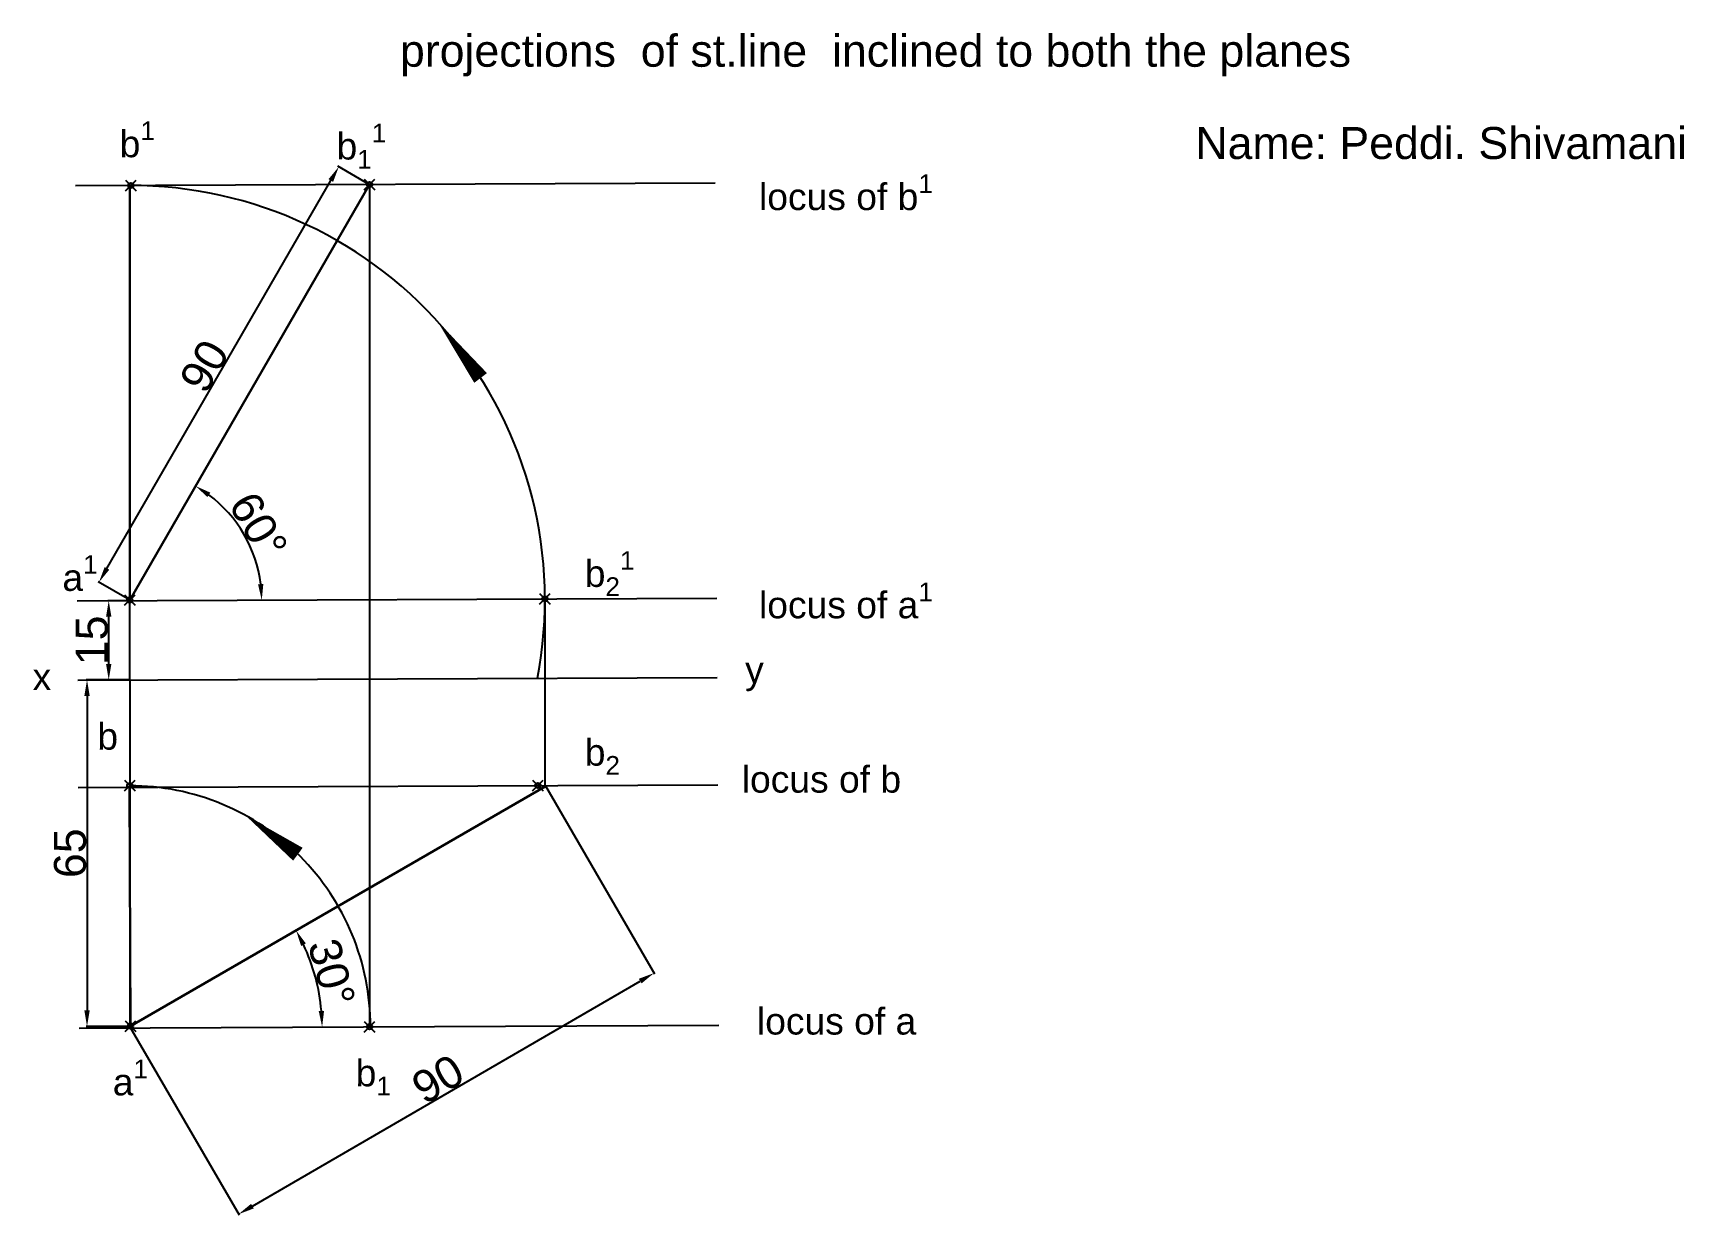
# Model space of a CAD drawing. Header units: millimetres. Extents: x 263 to 573, y 54 to 276.
import ezdxf

# ---------------------------------------------------------------- set-up
doc = ezdxf.new("R2010")
doc.units = ezdxf.units.MM
doc.header["$MEASUREMENT"] = 0
doc.header["$PDMODE"] = 35
doc.header["$PDSIZE"] = -3
doc.styles.get("Standard").update_dxf_attribs({"font": 'arial.ttf'})
doc.dimstyles.get("Standard").update_dxf_attribs({"dimtxt": 6, "dimasz": 3, "dimexe": 0.18, "dimexo": 0.0625, "dimgap": 0.09, "dimtad": 1, "dimdec": 0, "dimzin": 0, "dimdsep": 46, "dimtxsty": 'Standard', "dimcen": 0.09, "dimclrt": 2, "dimadec": 0, "dimazin": 0, "dimtfac": 1, "dimtdec": 0, "dimtofl": 0, "dimtmove": 0, "dimatfit": 3, "dimfxl": 1, "dimtolj": 1, "dimtzin": 0, "dimarcsym": 0})

# ---------------------------------------------------------------- blocks, each defined once
blk = doc.blocks.new('*D1')
at = {"color": 0, "lineweight": -2, "transparency": 16777216}
for p, q in [((281.26, 154.44), (273.13, 154.44)), ((273.31, 151.44), (273.31, 92.44)), ((281.26, 89.44), (273.13, 89.44))]:
    blk.add_line(p, q, dxfattribs=at)
for points in [[(272.81, 151.44), (273.81, 151.44), (273.31, 154.44)], [(272.81, 92.44), (273.81, 92.44), (273.31, 89.44)]]:
    blk.add_solid(points, dxfattribs=at)
at = {"layer": 'Defpoints', "color": 0, "lineweight": -2, "transparency": 16777216}
for p in [(281.32, 154.44), (273.31, 89.44), (281.32, 89.44)]:
    blk.add_point(p, dxfattribs=at)
at = {"color": 2, "transparency": 16777216, "insert": (270.15, 121.94), "char_height": 6, "attachment_point": 5, "rotation": 90}
blk.add_mtext('\\A1;65', dxfattribs=at)
blk = doc.blocks.new('*D2')
at = {"color": 0, "lineweight": -2, "transparency": 16777216}
for p, q in [((281.26, 169.31), (277.2, 169.31)), ((277.38, 157.44), (277.38, 166.31)), ((281.26, 154.44), (277.2, 154.44))]:
    blk.add_line(p, q, dxfattribs=at)
for points in [[(276.88, 166.31), (277.88, 166.31), (277.38, 169.31)], [(276.88, 157.44), (277.88, 157.44), (277.38, 154.44)]]:
    blk.add_solid(points, dxfattribs=at)
at = {"layer": 'Defpoints', "color": 0, "lineweight": -2, "transparency": 16777216}
for p in [(277.38, 169.31), (281.32, 169.31), (281.32, 154.44)]:
    blk.add_point(p, dxfattribs=at)
at = {"color": 2, "transparency": 16777216, "insert": (274.23, 161.87), "char_height": 6, "attachment_point": 5, "rotation": 90}
blk.add_mtext('\\A1;15', dxfattribs=at)
blk = doc.blocks.new('*D3')
at = {"color": 0, "lineweight": -2, "transparency": 16777216}
blk.add_arc((281.25, 169.31), 24.84, 7.1809, 53.0747, dxfattribs=at)
for points in [[(295.9, 188.75), (296.45, 189.58), (293.67, 190.82)], [(306.39, 172.45), (305.39, 172.38), (306.09, 169.42)]]:
    blk.add_solid(points, dxfattribs=at)
at = {"layer": 'Defpoints', "color": 0, "lineweight": -2, "transparency": 16777216}
for p in [(326.32, 247.38), (304.56, 177.87), (271.49, 169.27), (281.32, 169.44), (391.49, 169.8)]:
    blk.add_point(p, dxfattribs=at)
at = {"color": 2, "transparency": 16777216, "insert": (305.46, 183.36), "char_height": 6, "attachment_point": 5, "rotation": 300.1278}
blk.add_mtext('\\A1;60°', dxfattribs=at)
blk = doc.blocks.new('*D4')
at = {"color": 0, "lineweight": -2, "transparency": 16777216}
blk.add_arc((280.9, 89.19), 36.52, 4.9637, 25.292, dxfattribs=at)
for points in [[(313.48, 104.56), (314.36, 105.03), (312.53, 107.45)], [(317.78, 92.37), (316.78, 92.33), (317.42, 89.35)]]:
    blk.add_solid(points, dxfattribs=at)
at = {"layer": 'Defpoints', "color": 0, "lineweight": -2, "transparency": 16777216}
for p in [(359.27, 134.44), (316.85, 95.64), (271.85, 89.15), (281.32, 89.44), (391.85, 89.69)]:
    blk.add_point(p, dxfattribs=at)
at = {"color": 2, "transparency": 16777216, "insert": (319.2, 99.54), "char_height": 6, "attachment_point": 5, "rotation": 285.1278}
blk.add_mtext('\\A1;30°', dxfattribs=at)
blk = doc.blocks.new('*D5')
at = {"color": 0, "lineweight": -2, "transparency": 16777216}
for p, q in [((359.3, 134.6), (379.78, 99.31)), ((304.34, 55.75), (377.09, 97.96)), ((281.36, 89.38), (301.84, 54.08))]:
    blk.add_line(p, q, dxfattribs=at)
for points in [[(376.84, 98.39), (377.34, 97.52), (379.69, 99.46)], [(304.09, 56.18), (304.59, 55.31), (301.75, 54.24)]]:
    blk.add_solid(points, dxfattribs=at)
at = {"layer": 'Defpoints', "color": 0, "lineweight": -2, "transparency": 16777216}
for p in [(359.27, 134.66), (379.69, 99.46), (281.32, 89.44)]:
    blk.add_point(p, dxfattribs=at)
at = {"color": 2, "transparency": 16777216, "insert": (339.13, 79.58), "char_height": 6, "attachment_point": 5, "rotation": 30.1219}
blk.add_mtext('\\A1;90', dxfattribs=at)
blk = doc.blocks.new('*D6')
at = {"color": 0, "lineweight": -2, "transparency": 16777216}
for p, q in [((277.05, 175.37), (319.05, 248.12)), ((326.27, 247.41), (320.39, 250.8)), ((281.27, 169.47), (275.39, 172.86))]:
    blk.add_line(p, q, dxfattribs=at)
for points in [[(318.61, 248.37), (319.48, 247.87), (320.55, 250.71)], [(276.61, 175.62), (277.48, 175.12), (275.55, 172.77)]]:
    blk.add_solid(points, dxfattribs=at)
at = {"layer": 'Defpoints', "color": 0, "lineweight": -2, "transparency": 16777216}
for p in [(320.55, 250.71), (326.32, 247.38), (281.32, 169.44)]:
    blk.add_point(p, dxfattribs=at)
at = {"color": 2, "transparency": 16777216, "insert": (295.32, 213.32), "char_height": 6, "attachment_point": 5, "rotation": 60}
blk.add_mtext('\\A1;90', dxfattribs=at)

msp = doc.modelspace()

# ---------------------------------------------------------------- linework, layer by layer
for p, q in [((271.14, 247.17), (391.14, 247.7)), ((326.32, 247.38), (326.32, 89.39)), ((271.49, 169.27), (391.49, 169.8)), ((281.32, 154.44), (281.32, 169.44)), ((359.27, 134.44), (359.27, 169.66)), ((281.32, 154.44), (281.32, 89.44)), ((271.65, 134.27), (391.65, 134.8)), ((271.85, 89.15), (391.85, 89.69))]:
    msp.add_line(p, q)
at = {"color": 240, "lineweight": 30, "true_color": 0xed1f24}
for p, q in [((281.32, 169.44), (326.32, 247.38)), ((281.32, 89.44), (359.27, 134.44))]:
    msp.add_line(p, q, dxfattribs=at)
at = {"color": 91, "lineweight": 30}
for p, q in [((281.32, 169.44), (281.32, 247.23)), ((281.47, 89.19), (281.26, 134.31))]:
    msp.add_line(p, q, dxfattribs=at)
at = {"color": 131}
msp.add_line((271.56, 154.39), (391.56, 154.93), dxfattribs=at)
at = {"color": 40, "lineweight": -2, "true_color": 0xf8d731}
for points in [[(339.08, 221.69, 0, 3, 0), (347.15, 211.09, 3, 3, 0)], [(303.06, 129.02, 0, 3, 0), (312.87, 121.75, 3, 3, 0)]]:
    msp.add_lwpolyline(points, format="xyseb", dxfattribs=at)
for centre, radius, start, end in [((281.52, 169.49), 77.7, 349.0852, 90.1467), ((281.32, 89.44), 45.16, 359.9465, 90)]:
    msp.add_arc(centre, radius, start, end)
at = {"lineweight": -2}
for p in [(281.52, 247.19), (326.32, 247.38), (281.32, 169.44), (359.23, 169.66), (281.32, 134.65), (357.91, 134.65), (281.46, 89.52), (326.32, 89.39)]:
    msp.add_point(p, dxfattribs=at)

# ---------------------------------------------------------------- texts
at = {"lineweight": 25}
msp.add_text('Name: Peddi. Shivamani', height=6, dxfattribs=at).set_placement((481.25, 252.16))
at = {"color": 4, "insert": (327.36, 275.47), "char_height": 6, "attachment_point": 1}
msp.add_mtext_dynamic_manual_height_columns('  projections  of st.line  inclined to both the planes                                                                                                                                                                                                                           ', width=188.1534, gutter_width=30, heights=[0], dxfattribs=at)
at = {"color": 131, "lineweight": -2, "char_height": 5, "attachment_point": 1}
for s, insert in [('\\A1; b{\\H0.7x;\\S1 ^ ;\\H1.42857x; }                          ', (277.49, 259.2)), ('\\A1; b{\\H0.7x;\\S^ 1;\\S1^ ;\\H1.42857x; }                          ', (318.18, 258.77)), ('\\A1;locus of b{\\H0.7x;\\S1 ^ ;\\H1.42857x; }                          ', (399.38, 249.28)), ('\\A1; a{\\H0.7x;\\S1^ ;\\H1.42857x; }                          ', (266.75, 177.85)), ('\\A1; b{\\H0.7x;\\S^ 2;\\S1^ ;\\H1.42857x; }                          ', (364.75, 178.6)), ('\\A1;locus of a{\\H0.7x;\\S1 ^ ;\\H1.42857x; }                          ', (399.38, 172.71)), ('\\A1; x                          ', (261.16, 157.54)), ('\\A1; y{\\H0.7x;\\S^ ;\\H1.42857x; }                          ', (394.84, 158.83)), ('\\A1; b{\\H1x; }                          ', (273.31, 146.37)), ('\\A1; b{\\H0.7x;\\S^ 2;\\H1.42857x; }                          ', (364.75, 143.37)), ('\\A1;locus of b{\\H0.7x;\\S^ ;\\H1.42857x; }                          ', (396.15, 138.31)), ('\\A1;locus of a{\\H1x; }                          ', (398.99, 92.93)), ('\\A1; a{\\H0.7x;\\S1^ ;\\H1.42857x; }                          ', (276.2, 83.22)), ('\\A1; b{\\H0.7x;\\S^ 1 ;}                          ', (321.77, 83.22))]:
    msp.add_mtext_dynamic_manual_height_columns(s, width=36.1119, gutter_width=25, heights=[0], dxfattribs=dict(at, insert=insert))

# ---------------------------------------------------------------- dimensions: what is measured, and where the dimension line sits
for p1, p2, distance, picture, middle in [((281.32, 169.44), (326.32, 247.38), 6.67, '*D6', (295.32, 213.32)), ((281.32, 89.44), (359.27, 134.66), -40.69, '*D5', (339.13, 79.58))]:
    dim = msp.add_aligned_dim(p1=p1, p2=p2, distance=distance, dimstyle='Standard')
    dim.commit()
    dim.dimension.update_dxf_attribs({"geometry": picture, "text_midpoint": middle})
for base, line1, line2, picture, middle in [((304.56, 177.87), ((281.32, 169.44), (326.32, 247.38)), ((271.49, 169.27), (391.49, 169.8)), '*D3', (305.46, 183.36)), ((316.85, 95.64), ((281.32, 89.44), (359.27, 134.44)), ((271.85, 89.15), (391.85, 89.69)), '*D4', (319.2, 99.54))]:
    dim = msp.add_angular_dim_2l(base=base, line1=line1, line2=line2, dimstyle='Standard')
    dim.commit()
    dim.dimension.update_dxf_attribs({"geometry": picture, "text_midpoint": middle})
for base, p2, picture, middle in [((277.38, 169.31), (281.32, 169.31), '*D2', (274.23, 161.87)), ((273.31, 89.44), (281.32, 89.44), '*D1', (270.15, 121.94))]:
    dim = msp.add_linear_dim(base=base, p1=(281.32, 154.44), p2=p2, angle=90, dimstyle='Standard')
    dim.commit()
    dim.dimension.update_dxf_attribs({"geometry": picture, "text_midpoint": middle})

doc.saveas('drawing.dxf')
